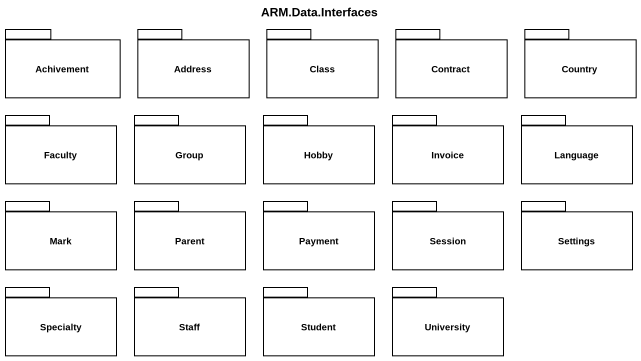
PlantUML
@startuml
title ARM.Data.Interfaces
package Achivement {
}
package Address {
}
package "Class" as Class_ {
}
package Contract {
}
package Country {
}
package Faculty {
}
package "Group" as Group_ {
}
package Hobby {
}
package Invoice {
}
package Language {
}
package Mark {
}
package Parent {
}
package Payment {
}
package Session {
}
package Settings {
}
package Specialty {
}
package Staff {
}
package Student {
}
package University {
}
@enduml
